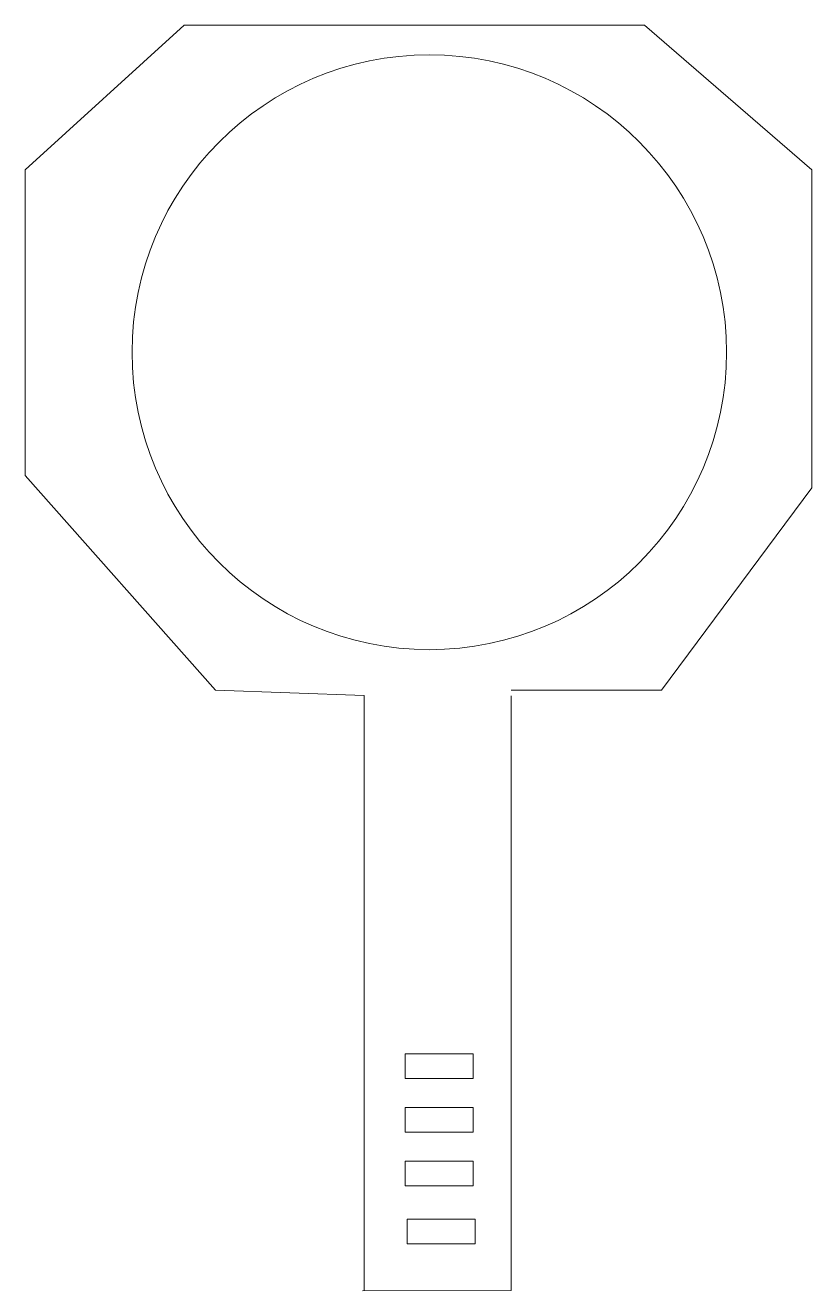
# Model space of a CAD drawing. Header units: millimetres. Extents: x -132 to -32, y 143 to 305.
import ezdxf

# ---------------------------------------------------------------- set-up
doc = ezdxf.new("R2010")
doc.units = ezdxf.units.MM
doc.header["$MEASUREMENT"] = 0
doc.layers.add('Layer 1', color=7, linetype='Continuous')

msp = doc.modelspace()

# ---------------------------------------------------------------- linework, layer by layer
at = {"layer": 'Layer 1', "color": 250, "lineweight": 18}
for points in [[(-83.6465, 169.8006), (-74.9153, 169.8006), (-74.9153, 172.9756), (-83.6465, 172.9756), (-83.6465, 169.8006)], [(-83.6465, 162.9215), (-74.9153, 162.9215), (-74.9153, 166.0965), (-83.6465, 166.0965), (-83.6465, 162.9215)], [(-83.6466, 156.0423), (-74.9154, 156.0423), (-74.9154, 159.2173), (-83.6466, 159.2173), (-83.6466, 156.0423)], [(-83.382, 148.634), (-74.6508, 148.634), (-74.6508, 151.809), (-83.382, 151.809), (-83.382, 148.634)]]:
    msp.add_lwpolyline(points, close=True, dxfattribs=at)
msp.add_ellipse((-80.5412, 262.8464), major_axis=(0, 38.1001), ratio=0.99999738, dxfattribs=at)
for points, knots in [([(-107.9691, 219.5423), (-107.9691, 219.5423), (-132.3299, 247.059), (-132.3299, 247.059), (-132.3299, 247.059), (-132.3299, 247.059), (-132.3299, 286.2174), (-132.3299, 286.2174), (-132.3299, 286.2174), (-132.3299, 286.2174), (-111.957, 304.7382), (-111.957, 304.7382), (-111.957, 304.7382), (-111.957, 304.7382), (-52.9549, 304.7382), (-52.9549, 304.7382), (-52.9549, 304.7382), (-52.9549, 304.7382), (-31.5236, 286.2174), (-31.5236, 286.2174), (-31.5236, 286.2174), (-31.5236, 286.2174), (-31.5236, 245.4715), (-31.5236, 245.4715), (-31.5236, 245.4715), (-31.5236, 245.4715), (-50.7935, 219.5423), (-50.7935, 219.5423), (-50.7935, 219.5423), (-50.7935, 219.5423), (-70.0635, 219.5423), (-70.0635, 219.5423)], [0, 0, 0, 0, 0.11111111, 0.11111111, 0.11111111, 0.11111111, 0.22222222, 0.22222222, 0.22222222, 0.22222222, 0.33333333, 0.33333333, 0.33333333, 0.33333333, 0.44444444, 0.44444444, 0.44444444, 0.44444444, 0.55555556, 0.55555556, 0.55555556, 0.55555556, 0.66666667, 0.66666667, 0.66666667, 0.66666667, 0.77777778, 0.77777778, 0.77777778, 0.77777778, 1, 1, 1, 1]), ([(-89.1135, 142.6246), (-89.1135, 142.6246), (-70.0635, 142.6675), (-70.0635, 142.6675), (-70.0635, 142.6675), (-70.0635, 142.6675), (-70.0635, 218.8246), (-70.0635, 218.8246)], [0, 0, 0, 0, 0.33333333, 0.33333333, 0.33333333, 0.33333333, 1, 1, 1, 1])]:
    msp.add_open_spline(points, degree=3, knots=knots, dxfattribs=at)
for points in [[(-107.9691, 219.5423), (-107.9691, 219.5423), (-88.9, 218.8777), (-88.9, 218.8777)], [(-88.9, 218.8777), (-88.9, 218.8777), (-88.9, 142.6777), (-88.9, 142.6777)]]:
    msp.add_open_spline(points, degree=3, dxfattribs=at)

doc.saveas('drawing.dxf')
